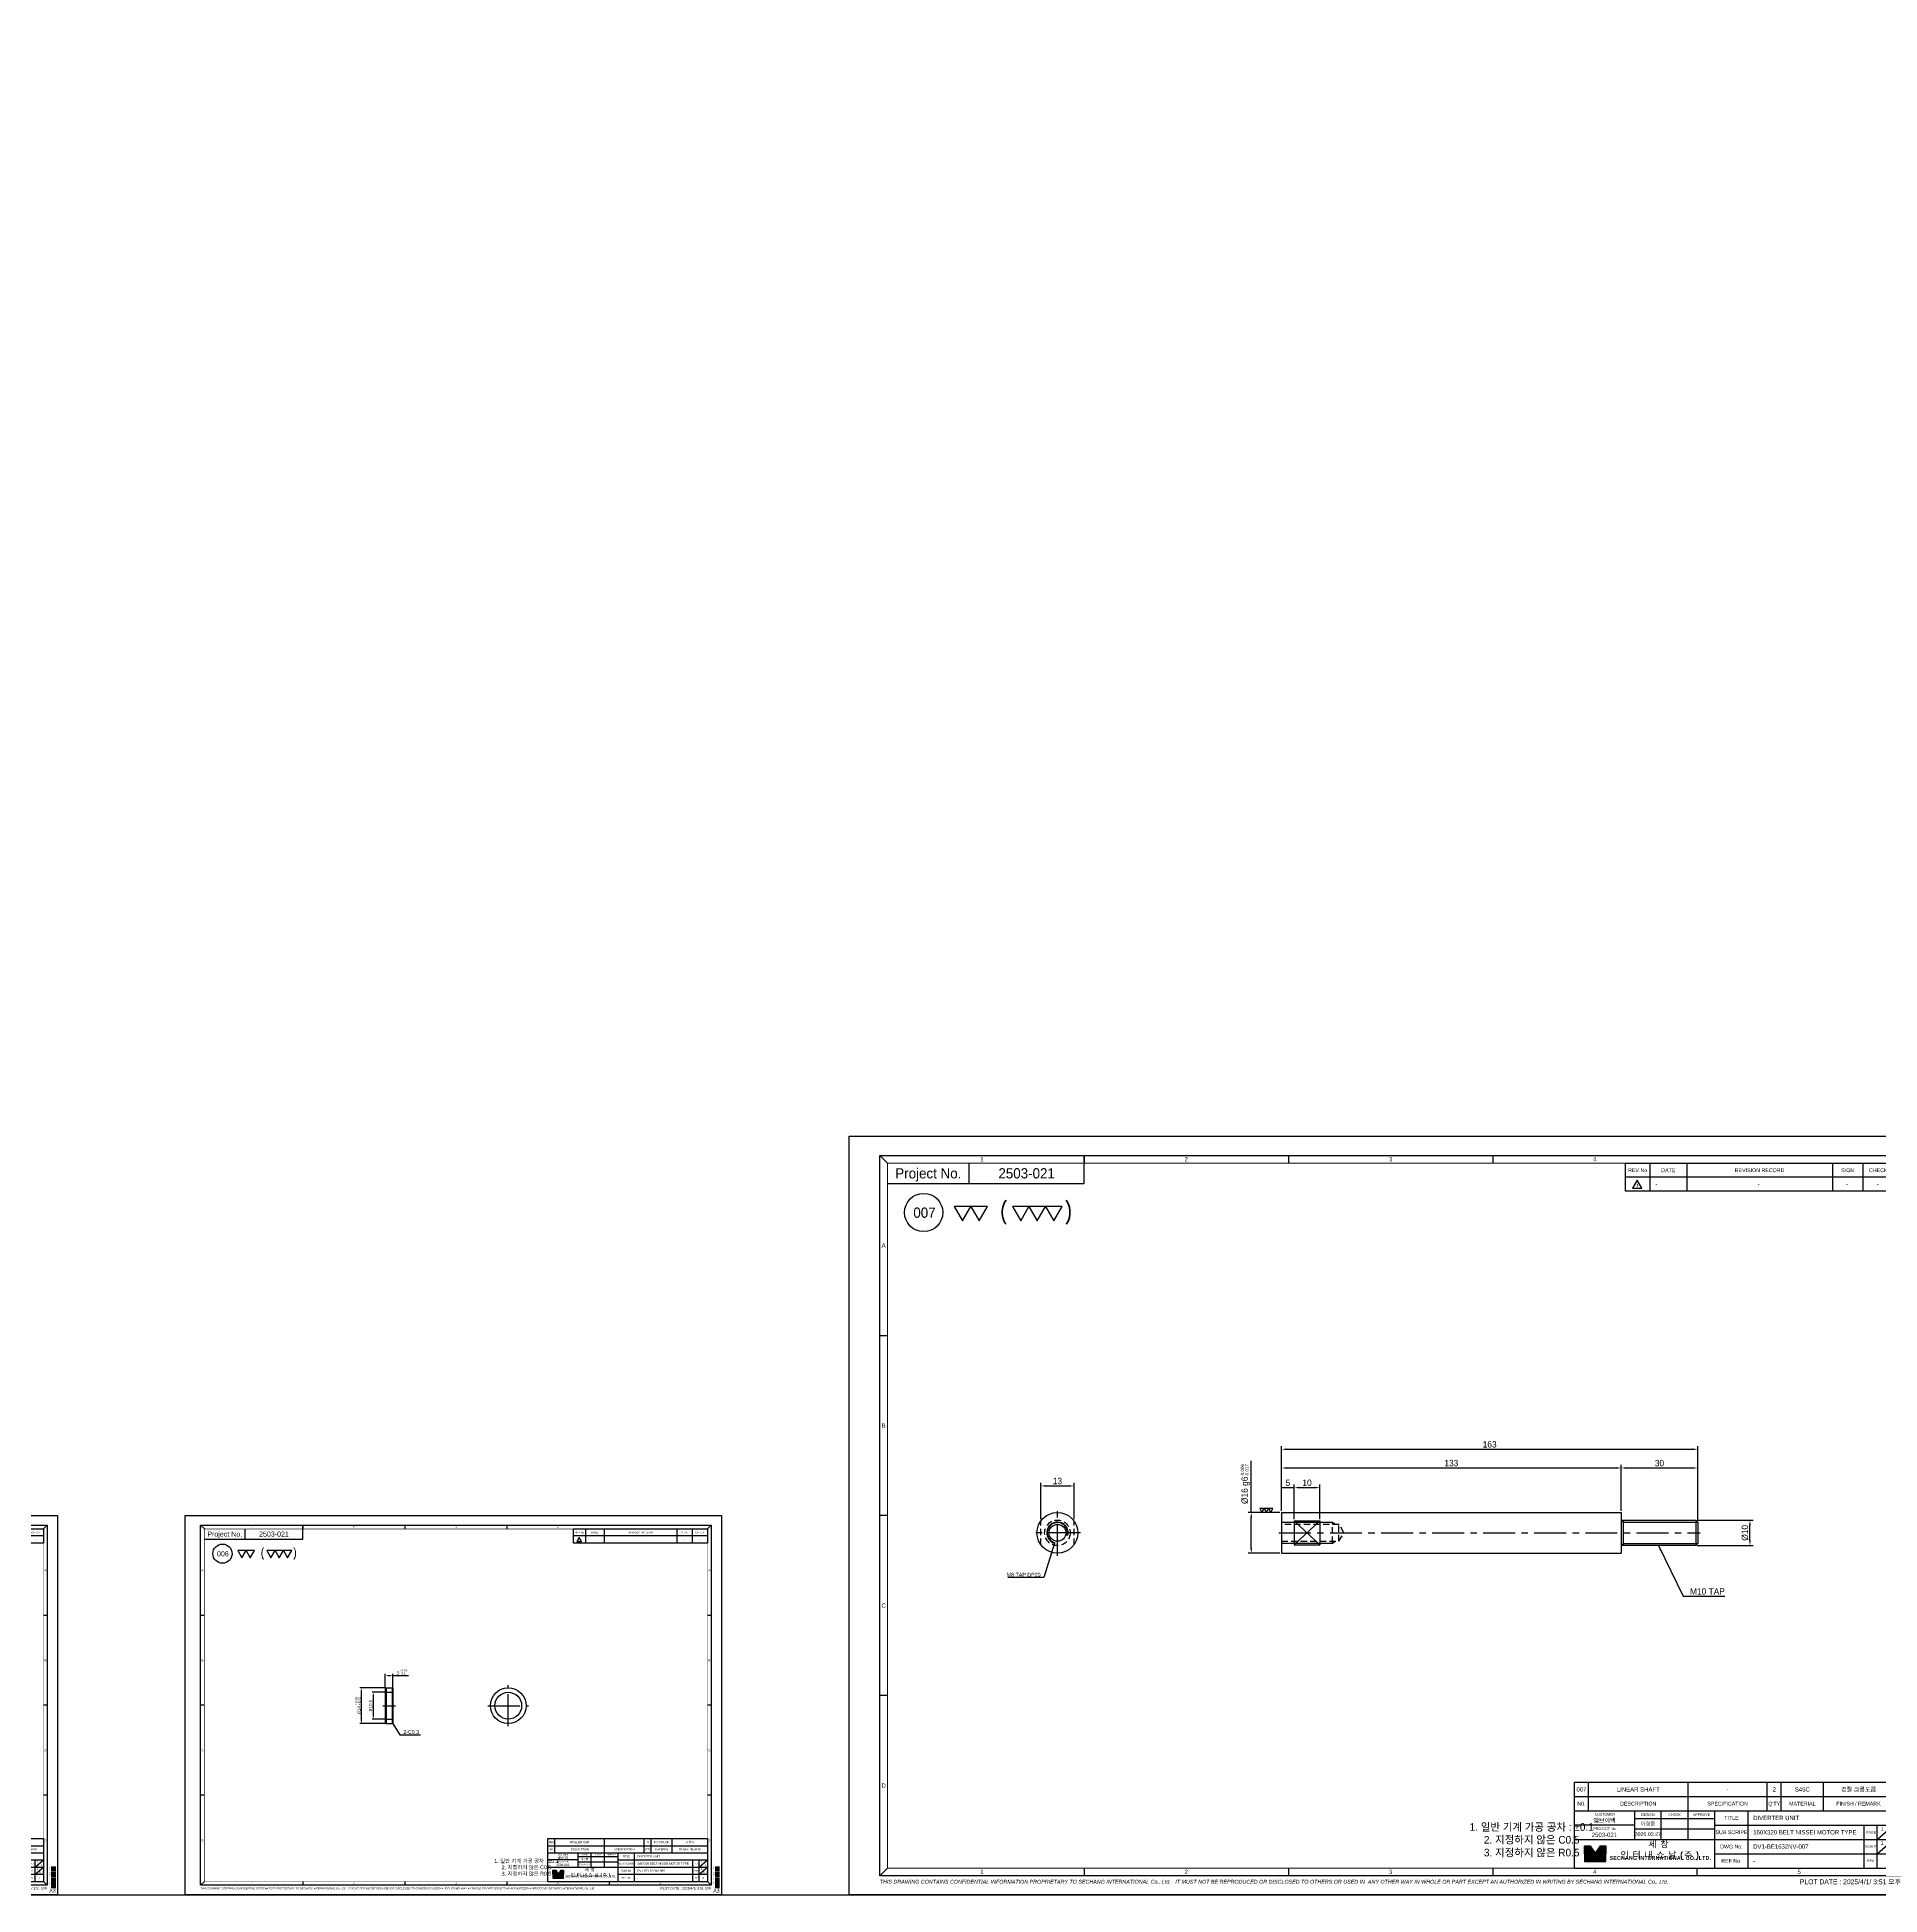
# Model space of a CAD drawing. Header units: inches. Extents: x 0 to 23821, y 0 to 11279.
# Drawn here: x 19092 to 19814, y 4213 to 4941 of the extents above; entities that cross this region are included whole.
import ezdxf
from ezdxf.enums import TextEntityAlignment as Align

# ---------------------------------------------------------------- set-up
doc = ezdxf.new("R2010")
doc.units = ezdxf.units.IN
doc.header["$LTSCALE"] = 10
doc.header["$MEASUREMENT"] = 0
for name, pattern in [('CENTER', [2, 1.25, -0.25, 0.25, -0.25]), ('HIDDEN', [0.375, 0.25, -0.125]), ('PHANTOM', [2.5, 1.25, -0.25, 0.25, -0.25, 0.25, -0.25])]:
    doc.linetypes.add(name, pattern=pattern)
doc.layers.get('Defpoints').update_dxf_attribs({"color": 8})
for name, color, linetype in [('11', 1, 'CENTER'), ('22', 2, 'HIDDEN'), ('44', 4, 'Continuous'), ('55', 5, 'Continuous'), ('66', 6, 'PHANTOM'), ('77', 40, 'HIDDEN'), ('99', 181, 'Continuous'), ('A', 8, 'Continuous'), ('B', 123, 'Continuous'), ('D', 3, 'Continuous'), ('G', 231, 'Continuous'), ('T', 3, 'Continuous'), ('V', 1, 'Continuous'), ('Y', 60, 'Continuous')]:
    doc.layers.add(name, color=color, linetype=linetype)
doc.layers.add('33', color=3, linetype='PHANTOM', lineweight=9)
doc.layers.add('88', color=35, linetype='Continuous', lineweight=5)
doc.styles.add('ROMANS', font='romans.shx', dxfattribs={"width": 0.9, "bigfont": 'whgtxt.shx'})
doc.styles.add('SCI', font='')
doc.styles.get('SCI').set_extended_font_data('Gulim')
doc.dimstyles.new('SCH', dxfattribs={"dimtxt": 2.5, "dimasz": 2, "dimexe": 1.25, "dimexo": 0.625, "dimtad": 1, "dimdec": 8, "dimtxsty": 'SCI', "dimcen": 2.5, "dimclrd": 4, "dimclre": 4, "dimclrt": 7, "dimadec": 8, "dimazin": 2, "dimtfac": 1, "dimtdec": 8, "dimtmove": 0, "dimatfit": 3, "dimfxl": 1, "dimarcsym": 0})

# ---------------------------------------------------------------- blocks, each defined once
blk = doc.blocks.new('A$C6554669a')
for p, q in [((0, 6.7), (0.3, 7)), ((0, 6.7), (0, -6.7)), ((0.3, 7), (2.7, 7)), ((2.7, 7), (3, 6.7)), ((3, 6.7), (3, -6.7)), ((0, -6.7), (0.3, -7)), ((0.3, -7), (2.7, -7)), ((2.7, -7), (3, -6.7))]:
    blk.add_line(p, q)
at = {"layer": '11'}
blk.add_line((-1, 0), (4, 0), dxfattribs=at)
at = {"layer": '22'}
for p, q in [((0, 5.25), (3, 5.25)), ((0, -5.25), (3, -5.25))]:
    blk.add_line(p, q, dxfattribs=at)
at = {"layer": 'A'}
for p, q in [((0.3, 7), (0.3, -7)), ((2.7, 7), (2.7, -7))]:
    blk.add_line(p, q, dxfattribs=at)
blk = doc.blocks.new('A$Cbdcf1e86')
for radius in [8, 3.32]:
    blk.add_circle((0, 0), radius)
at = {"layer": '11'}
for p, q in [((0, -9), (0, 9)), ((-9, 0), (9, 0))]:
    blk.add_line(p, q, dxfattribs=at)
at = {"layer": '22'}
for p, q in [((-4.66, 6.5), (4.66, 6.5)), ((-4.66, -6.5), (4.66, -6.5))]:
    blk.add_line(p, q, dxfattribs=at)
blk.add_circle((0, 0), 5, dxfattribs=at)
at = {"layer": 'T'}
for radius in [4.19, 4]:
    blk.add_arc((0, 0), radius, 255, 165, dxfattribs=at)
blk = doc.blocks.new('*D1209')
at = {"color": 4, "lineweight": -2, "transparency": 16777216}
for p, q in [((19228.04, 4292.77), (19223.15, 4292.77)), ((19223.77, 4283.27), (19223.77, 4291.77)), ((19228.04, 4282.27), (19223.15, 4282.27))]:
    blk.add_line(p, q, dxfattribs=at)
at = {"color": 4, "transparency": 16777216}
for points in [[(19223.61, 4291.77), (19223.94, 4291.77), (19223.77, 4292.77)], [(19223.61, 4283.27), (19223.94, 4283.27), (19223.77, 4282.27)]]:
    blk.add_solid(points, dxfattribs=at)
at = {"layer": 'Defpoints', "color": 0, "transparency": 16777216}
for p in [(19223.77, 4292.77), (19228.35, 4292.77), (19228.35, 4282.27)]:
    blk.add_point(p, dxfattribs=at)
at = {"color": 7, "transparency": 16777216, "insert": (19222.74, 4287.52), "char_height": 1.25, "attachment_point": 5, "rotation": 90, "style": 'SCI'}
blk.add_mtext('{\\fISOCPEUR|b0|i0|c0|p34;%%C}10,5', dxfattribs=at)
blk = doc.blocks.new('*D1210')
at = {"color": 4, "lineweight": -2, "transparency": 16777216}
for p, q in [((19228.34, 4294.52), (19218.35, 4294.52)), ((19218.97, 4293.52), (19218.97, 4281.52)), ((19228.34, 4280.52), (19218.35, 4280.52))]:
    blk.add_line(p, q, dxfattribs=at)
at = {"color": 4, "transparency": 16777216}
for points in [[(19218.81, 4293.52), (19219.14, 4293.52), (19218.97, 4294.52)], [(19218.81, 4281.52), (19219.14, 4281.52), (19218.97, 4280.52)]]:
    blk.add_solid(points, dxfattribs=at)
at = {"layer": 'Defpoints', "color": 0, "transparency": 16777216}
for p in [(19228.65, 4294.52), (19218.97, 4280.52), (19228.65, 4280.52)]:
    blk.add_point(p, dxfattribs=at)
at = {"color": 7, "transparency": 16777216, "insert": (19217.6, 4287.52), "char_height": 1.25, "attachment_point": 5, "rotation": 90, "style": 'SCI'}
blk.add_mtext('{\\fISOCPEUR|b0|i0|c0|p34;%%C}14 {\\H0.7x;\\S+0.05^ +0.02;} ', dxfattribs=at)
blk = doc.blocks.new('*D1211')
at = {"color": 4, "lineweight": -2, "transparency": 16777216}
for p, q in [((19228.35, 4294.53), (19228.35, 4300.02)), ((19229.35, 4299.39), (19230.35, 4299.39)), ((19231.35, 4294.53), (19231.35, 4300.02)), ((19231.35, 4299.39), (19237.47, 4299.39))]:
    blk.add_line(p, q, dxfattribs=at)
at = {"color": 4, "transparency": 16777216}
for points in [[(19229.35, 4299.56), (19229.35, 4299.22), (19228.35, 4299.39)], [(19230.35, 4299.56), (19230.35, 4299.22), (19231.35, 4299.39)]]:
    blk.add_solid(points, dxfattribs=at)
at = {"layer": 'Defpoints', "color": 0, "transparency": 16777216}
for p in [(19231.35, 4299.39), (19228.35, 4294.22), (19231.35, 4294.22)]:
    blk.add_point(p, dxfattribs=at)
at = {"color": 7, "transparency": 16777216, "insert": (19234.91, 4300.76), "char_height": 1.25, "attachment_point": 5, "style": 'SCI'}
blk.add_mtext('3 {\\H0.7x;\\S-0.05^ -0.1;}', dxfattribs=at)
blk = doc.blocks.new('*D1212')
at = {"color": 4, "lineweight": -2, "transparency": 16777216}
for p, q in [((19485.05, 4360.49), (19485.05, 4374.82)), ((19487.05, 4373.57), (19496.05, 4373.57)), ((19498.05, 4360.49), (19498.05, 4374.82))]:
    blk.add_line(p, q, dxfattribs=at)
at = {"color": 4, "transparency": 16777216}
for points in [[(19487.05, 4373.9), (19487.05, 4373.23), (19485.05, 4373.57)], [(19496.05, 4373.9), (19496.05, 4373.23), (19498.05, 4373.57)]]:
    blk.add_solid(points, dxfattribs=at)
at = {"layer": 'Defpoints', "color": 0, "transparency": 16777216}
for p in [(19498.05, 4373.57), (19485.05, 4359.86), (19498.05, 4359.86)]:
    blk.add_point(p, dxfattribs=at)
at = {"color": 7, "transparency": 16777216, "insert": (19491.55, 4375.48), "char_height": 2.5, "attachment_point": 5, "style": 'SCI'}
blk.add_mtext('13', dxfattribs=at)
blk = doc.blocks.new('A$Ccad19904')
for p, q in [((-8, 0), (-8, -133)), ((-8, 0), (8, 0)), ((8, 0), (8, -133)), ((-4.66, -5), (4.66, -5)), ((-4.66, -5), (-4.66, -15)), ((4.66, -5), (4.66, -15)), ((-4.66, -15), (4.66, -15)), ((-8, -133), (8, -133)), ((-5, -133), (-5, -162.19)), ((5, -162.19), (5, -133)), ((-5, -162.19), (-4.19, -163)), ((-5, -162.19), (5, -162.19)), ((-4.19, -163), (4.19, -163)), ((4.19, -163), (5, -162.19))]:
    blk.add_line(p, q)
at = {"layer": '11'}
blk.add_line((0, 1), (0, -164), dxfattribs=at)
at = {"layer": '22'}
for p, q in [((-3.32, -22.5), (-3.32, 0)), ((3.32, 0), (3.32, -22.5)), ((4, -20), (-4, -20)), ((0, -24.42), (-3.32, -22.5)), ((3.32, -22.5), (-3.32, -22.5)), ((3.32, -22.5), (0, -24.42))]:
    blk.add_line(p, q, dxfattribs=at)
at = {"layer": 'A'}
for p, q in [((-4.66, -5), (4.66, -15)), ((-4.66, -15), (4.66, -5))]:
    blk.add_line(p, q, dxfattribs=at)
at = {"layer": 'T'}
for p, q in [((-4, -20), (-4, 0)), ((4, 0), (4, -20)), ((-3.32, -21.17), (-4, -20)), ((4, -20), (3.32, -21.17)), ((-5, -133), (-4.19, -133.81)), ((-5, -133.81), (5, -133.81)), ((-4.19, -133.81), (-4.19, -163)), ((4.19, -133.81), (5, -133)), ((4.19, -133.81), (4.19, -163))]:
    blk.add_line(p, q, dxfattribs=at)
blk = doc.blocks.new('*D1267')
at = {"color": 4, "lineweight": -2, "transparency": 16777216}
for p, q in [((19579.3, 4363.83), (19579.3, 4374.14)), ((19579.3, 4372.89), (19584.3, 4372.89)), ((19584.3, 4360.49), (19584.3, 4374.14))]:
    blk.add_line(p, q, dxfattribs=at)
at = {"layer": 'Defpoints', "color": 0, "transparency": 16777216}
for p in [(19584.3, 4372.89), (19579.3, 4363.2), (19584.3, 4359.86)]:
    blk.add_point(p, dxfattribs=at)
at = {"color": 7, "transparency": 16777216, "insert": (19581.8, 4374.8), "char_height": 2.5, "attachment_point": 5, "style": 'SCI'}
blk.add_mtext('5', dxfattribs=at)
blk = doc.blocks.new('*D1268')
at = {"color": 4, "lineweight": -2, "transparency": 16777216}
for p, q in [((19584.3, 4360.49), (19584.3, 4374.14)), ((19586.3, 4372.89), (19592.3, 4372.89)), ((19594.3, 4360.49), (19594.3, 4374.14))]:
    blk.add_line(p, q, dxfattribs=at)
at = {"color": 4, "transparency": 16777216}
for points in [[(19586.3, 4373.23), (19586.3, 4372.56), (19584.3, 4372.89)], [(19592.3, 4373.23), (19592.3, 4372.56), (19594.3, 4372.89)]]:
    blk.add_solid(points, dxfattribs=at)
at = {"layer": 'Defpoints', "color": 0, "transparency": 16777216}
for p in [(19594.3, 4372.89), (19584.3, 4359.86), (19594.3, 4359.86)]:
    blk.add_point(p, dxfattribs=at)
at = {"color": 7, "transparency": 16777216, "insert": (19589.3, 4374.8), "char_height": 2.5, "attachment_point": 5, "style": 'SCI'}
blk.add_mtext('10', dxfattribs=at)
blk = doc.blocks.new('*D1269')
at = {"color": 4, "lineweight": -2, "transparency": 16777216}
for p, q in [((19579.3, 4363.83), (19579.3, 4381.84)), ((19581.3, 4380.59), (19710.3, 4380.59)), ((19712.3, 4363.83), (19712.3, 4381.84))]:
    blk.add_line(p, q, dxfattribs=at)
at = {"color": 4, "transparency": 16777216}
for points in [[(19581.3, 4380.92), (19581.3, 4380.25), (19579.3, 4380.59)], [(19710.3, 4380.92), (19710.3, 4380.25), (19712.3, 4380.59)]]:
    blk.add_solid(points, dxfattribs=at)
at = {"layer": 'Defpoints', "color": 0, "transparency": 16777216}
for p in [(19712.3, 4380.59), (19579.3, 4363.2), (19712.3, 4363.2)]:
    blk.add_point(p, dxfattribs=at)
at = {"color": 7, "transparency": 16777216, "insert": (19645.8, 4382.5), "char_height": 2.5, "attachment_point": 5, "style": 'SCI'}
blk.add_mtext('133', dxfattribs=at)
blk = doc.blocks.new('*D1270')
at = {"color": 4, "lineweight": -2, "transparency": 16777216}
for p, q in [((19712.3, 4363.83), (19712.3, 4381.84)), ((19714.3, 4380.59), (19740.3, 4380.59)), ((19742.3, 4360.01), (19742.3, 4381.84))]:
    blk.add_line(p, q, dxfattribs=at)
at = {"color": 4, "transparency": 16777216}
for points in [[(19714.3, 4380.92), (19714.3, 4380.25), (19712.3, 4380.59)], [(19740.3, 4380.92), (19740.3, 4380.25), (19742.3, 4380.59)]]:
    blk.add_solid(points, dxfattribs=at)
at = {"layer": 'Defpoints', "color": 0, "transparency": 16777216}
for p in [(19742.3, 4380.59), (19712.3, 4363.2), (19742.3, 4359.39)]:
    blk.add_point(p, dxfattribs=at)
at = {"color": 7, "transparency": 16777216, "insert": (19727.3, 4382.49), "char_height": 2.5, "attachment_point": 5, "style": 'SCI'}
blk.add_mtext('30', dxfattribs=at)
blk = doc.blocks.new('*D1271')
at = {"color": 4, "lineweight": -2, "transparency": 16777216}
for p, q in [((19579.3, 4363.83), (19579.3, 4389.18)), ((19581.3, 4387.93), (19740.3, 4387.93)), ((19742.3, 4360.01), (19742.3, 4389.18))]:
    blk.add_line(p, q, dxfattribs=at)
at = {"color": 4, "transparency": 16777216}
for points in [[(19581.3, 4388.26), (19581.3, 4387.6), (19579.3, 4387.93)], [(19740.3, 4388.26), (19740.3, 4387.6), (19742.3, 4387.93)]]:
    blk.add_solid(points, dxfattribs=at)
at = {"layer": 'Defpoints', "color": 0, "transparency": 16777216}
for p in [(19742.3, 4387.93), (19579.3, 4363.2), (19742.3, 4359.39)]:
    blk.add_point(p, dxfattribs=at)
at = {"color": 7, "transparency": 16777216, "insert": (19660.8, 4389.84), "char_height": 2.5, "attachment_point": 5, "style": 'SCI'}
blk.add_mtext('163', dxfattribs=at)
blk = doc.blocks.new('*D1272')
at = {"color": 4, "lineweight": -2, "transparency": 16777216}
for p, q in [((19567.46, 4363.2), (19567.46, 4383.38)), ((19578.67, 4363.2), (19566.21, 4363.2)), ((19567.46, 4349.2), (19567.46, 4361.2)), ((19578.67, 4347.2), (19566.21, 4347.2))]:
    blk.add_line(p, q, dxfattribs=at)
at = {"color": 4, "transparency": 16777216}
for points in [[(19567.13, 4361.2), (19567.8, 4361.2), (19567.46, 4363.2)], [(19567.13, 4349.2), (19567.8, 4349.2), (19567.46, 4347.2)]]:
    blk.add_solid(points, dxfattribs=at)
at = {"layer": 'Defpoints', "color": 0, "transparency": 16777216}
for p in [(19567.46, 4363.2), (19579.3, 4363.2), (19579.3, 4347.2)]:
    blk.add_point(p, dxfattribs=at)
at = {"color": 7, "transparency": 16777216, "insert": (19565.11, 4374.29), "char_height": 2.5, "attachment_point": 5, "rotation": 90, "style": 'SCI'}
blk.add_mtext('\\A1;%%C16{\\H1.00x;\\C7; g6{\\H0.5x;\\S-0.006^ -0.017;}}', dxfattribs=at)
blk = doc.blocks.new('*D1273')
at = {"color": 4, "lineweight": -2, "transparency": 16777216}
for p, q in [((19742.11, 4360.2), (19763.99, 4360.2)), ((19762.74, 4352.2), (19762.74, 4358.2)), ((19742.11, 4350.2), (19763.99, 4350.2))]:
    blk.add_line(p, q, dxfattribs=at)
at = {"color": 4, "transparency": 16777216}
for points in [[(19762.41, 4358.2), (19763.07, 4358.2), (19762.74, 4360.2)], [(19762.41, 4352.2), (19763.07, 4352.2), (19762.74, 4350.2)]]:
    blk.add_solid(points, dxfattribs=at)
at = {"layer": 'Defpoints', "color": 0, "transparency": 16777216}
for p in [(19741.49, 4360.2), (19762.74, 4360.2), (19741.49, 4350.2)]:
    blk.add_point(p, dxfattribs=at)
at = {"color": 7, "transparency": 16777216, "insert": (19760.77, 4355.2), "char_height": 2.5, "attachment_point": 5, "rotation": 90, "style": 'SCI'}
blk.add_mtext('%%C10', dxfattribs=at)
blk = doc.blocks.new('A$C5b8731fd')
for p, q in [((0, 0), (-2.25, -3.9)), ((2.25, -3.9), (0, 0)), ((-2.25, -3.9), (2.25, -3.9))]:
    blk.add_line(p, q)
blk = doc.blocks.new('SECHANG REV')
at = {"color": 7}
blk.add_line((-52.5, 0), (-52.5, 5.5), dxfattribs=at)
blk.add_line((52.5, 0), (-52.5, 0))
at = {"color": 3}
for p, q in [((-43, 5.5), (-43, 0)), ((-28.5, 5.5), (-28.5, 0)), ((28.5, 5.5), (28.5, 0)), ((40.5, 5.5), (40.5, 0)), ((52.5, 5.5), (52.5, 0))]:
    blk.add_line(p, q, dxfattribs=at)
blk = doc.blocks.new('A$Ce02b700d')
h = blk.add_hatch(color=5)
h.dxf.hatch_style = 1
h.paths.add_polyline_path([(145.04, -139), (144.1, -139), (144.1, -140.4), (145.97, -140.4)])
h.paths.add_polyline_path([(148.03, -139), (147.09, -139), (146.16, -140.4), (148.03, -140.4)])
h.paths.add_polyline_path([(148.03, -140.5), (144.1, -140.5), (144.1, -141.9), (148.03, -141.9)])
at = {"color": 2}
for p, q in [((6, -3.75), (7.5, -5.25)), ((46, -5), (46, -3.75)), ((46, -3.75), (46, -5.25)), ((86, -3.75), (86, -5.25)), ((126, -3.75), (126, -5.25)), ((206, -3.75), (204.5, -5.25)), ((7.5, -143.25), (6, -144.75)), ((46, -143.25), (46, -144.75)), ((86, -143.25), (86, -144.75)), ((126, -143.25), (126, -144.75)), ((166, -143.25), (166, -144.75)), ((204.5, -143.25), (206, -144.75))]:
    blk.add_line(p, q, dxfattribs=at)
at = {"color": 40}
for p, q in [((23.5, -9.25), (23.5, -5.25)), ((46, -9.25), (46, -5.25))]:
    blk.add_line(p, q, dxfattribs=at)
at = {"color": 3}
blk.add_line((152, -5.25), (204.5, -5.25), dxfattribs=at)
blk.add_line((152, -5.25), (204.5, -5.25), dxfattribs=at)
for p, q in [((6, -39), (7.5, -39)), ((204.5, -39), (206, -39)), ((7.5, -74.25), (6, -74.25)), ((206, -74.25), (204.5, -74.25)), ((7.5, -109.5), (6, -109.5)), ((206, -109.5), (204.5, -109.5)), ((142, -126.45), (204.5, -126.45)), ((142, -143.25), (142, -126.45)), ((204.5, -126.45), (204.5, -143.25)), ((142, -129.25), (204.5, -129.25)), ((142, -132.05), (204.5, -132.05)), ((153.75, -132.05), (153.75, -137.65)), ((153.75, -133.55), (169.5, -133.55)), ((159, -137.65), (159, -132.05)), ((164.25, -137.65), (164.25, -132.05)), ((169.5, -143.25), (169.5, -132.05)), ((142, -137.65), (204.5, -137.65)), ((198.75, -143.25), (198.75, -134.85)), ((201.25, -137.65), (204.5, -134.85)), ((201.25, -143.25), (201.25, -134.85)), ((201.25, -140.45), (204.5, -137.65)), ((207.48, -137.56), (209.29, -137.56)), ((144, -140.45), (144, -138.9)), ((144, -138.9), (145.1, -138.9)), ((144, -140.45), (144, -142)), ((144.1, -140.4), (144.1, -139)), ((144.1, -139), (145.04, -139)), ((145.97, -140.4), (144.1, -140.4)), ((148.03, -140.5), (144.1, -140.5)), ((144.1, -140.5), (144.1, -141.9)), ((145.04, -139), (145.97, -140.4)), ((145.1, -138.9), (146.07, -140.36)), ((147.04, -138.9), (146.07, -140.36)), ((147.09, -139), (146.16, -140.4)), ((148.03, -140.4), (146.16, -140.4)), ((147.04, -138.9), (148.13, -138.9)), ((147.09, -139), (148.03, -139)), ((148.03, -139), (148.03, -140.4)), ((148.03, -141.9), (148.03, -140.5)), ((148.13, -138.9), (148.13, -140.45)), ((148.13, -142), (148.13, -140.45)), ((142, -143.25), (204.5, -143.25)), ((144, -142), (148.13, -142)), ((144.1, -141.9), (148.03, -141.9))]:
    blk.add_line(p, q)
at = {"color": 1}
blk.add_lwpolyline([(0, 0), (210, 0), (210, -148.5), (0, -148.5)], close=True, dxfattribs=at)
at = {"color": 2}
blk.add_lwpolyline([(6, -3.75), (206, -3.75), (206, -144.75), (6, -144.75)], close=True, dxfattribs=at)
at = {"const_width": 0.2}
blk.add_lwpolyline([(7.5, -5.25), (204.5, -5.25), (204.5, -143.25), (7.5, -143.25)], close=True, dxfattribs=at)
at = {"color": 40}
blk.add_lwpolyline([(7.5, -9.25), (46, -9.25)], dxfattribs=at)
for points in [[(22.22, -16.54), (23.84, -13.72), (20.59, -13.72)], [(25.47, -16.54), (27.09, -13.72), (23.84, -13.72)], [(33.58, -16.54), (35.21, -13.72), (31.96, -13.72)], [(36.83, -16.54), (38.46, -13.72), (35.21, -13.72)], [(40.08, -16.54), (41.71, -13.72), (38.46, -13.72)]]:
    blk.add_lwpolyline(points, close=True)
blk.add_circle((14.59, -14.92), 3.75)
at = {"layer": '11'}
blk.add_line((207.48, -138.06), (209.29, -138.06), dxfattribs=at)
at = {"layer": '22'}
blk.add_line((207.48, -138.56), (209.29, -138.56), dxfattribs=at)
at = {"layer": '33'}
blk.add_line((207.48, -139.06), (209.29, -139.06), dxfattribs=at)
at = {"layer": '44'}
blk.add_line((207.48, -139.56), (209.29, -139.56), dxfattribs=at)
at = {"layer": '55'}
blk.add_line((207.48, -140.06), (209.29, -140.06), dxfattribs=at)
at = {"layer": '66'}
blk.add_line((207.48, -140.56), (209.29, -140.56), dxfattribs=at)
at = {"layer": '77'}
blk.add_line((207.48, -141.06), (209.29, -141.06), dxfattribs=at)
at = {"layer": '88'}
blk.add_line((207.48, -141.56), (209.29, -141.56), dxfattribs=at)
at = {"layer": '99'}
blk.add_line((207.48, -142.06), (209.29, -142.06), dxfattribs=at)
at = {"layer": 'A'}
blk.add_line((207.48, -142.56), (209.29, -142.56), dxfattribs=at)
at = {"layer": 'B'}
blk.add_line((207.48, -143.06), (209.29, -143.06), dxfattribs=at)
at = {"layer": 'D'}
for p, q in [((144.75, -129.25), (144.75, -126.45)), ((164.25, -129.25), (164.25, -126.45)), ((179.75, -129.25), (179.75, -126.45)), ((182.5, -129.25), (182.5, -126.45)), ((190.75, -129.25), (190.75, -126.45)), ((144.75, -132.05), (144.75, -129.25)), ((164.25, -132.05), (164.25, -129.25)), ((179.75, -132.05), (179.75, -129.25)), ((182.5, -132.05), (182.5, -129.25)), ((190.75, -132.05), (190.75, -129.25)), ((176, -143.25), (176, -132.05)), ((153.75, -134.85), (142, -134.85)), ((153.75, -135.6), (169.5, -135.6)), ((169.5, -134.85), (204.5, -134.85)), ((169.5, -140.45), (204.5, -140.45)), ((207.48, -143.56), (209.29, -143.56))]:
    blk.add_line(p, q, dxfattribs=at)
at = {"layer": 'G'}
blk.add_line((207.48, -144.06), (209.29, -144.06), dxfattribs=at)
at = {"layer": 'T'}
blk.add_line((207.48, -144.56), (209.29, -144.56), dxfattribs=at)
at = {"layer": 'V'}
blk.add_line((207.48, -145.56), (209.29, -145.56), dxfattribs=at)
at = {"layer": 'Y'}
blk.add_line((207.48, -145.06), (209.29, -145.06), dxfattribs=at)
for name, p, xscale, yscale, zscale in [('SECHANG REV', (178.25, -8), 0.5, 0.5, 0.5), ('SECHANG REV', (178.25, -10.75), 0.5, 0.5, 0.5), ('A$C5b8731fd', (154.3, -8.58), 0.3999999999999999, 0.3999999999999999, 0.3999999999999999)]:
    blk.add_blockref(name, p, dxfattribs=dict(xscale=xscale, yscale=yscale, zscale=zscale))
at = {"style": 'SCI'}
for s, height, p in [('Project No.', 2, (15.5, -7.25)), ('N0.', 0.75, (143.38, -130.65)), ('DESCRIPTION', 0.75, (154.5, -130.65)), ('SPECIFICATION', 0.75, (172, -130.65)), ("Q'TY", 0.75, (181.12, -130.65)), ('MATERIAL', 0.75, (186.62, -130.65)), ('FINISH / REMARK', 0.75, (197.62, -130.65)), ('이경중', 0.75, (156.38, -134.57)), ('0', 0.3, (206.98, -137.54))]:
    blk.add_text(s, height=height, dxfattribs=at).set_placement(p, align=Align.MIDDLE_CENTER)
at = {"color": 2, "style": 'SCI'}
blk.add_text('1', height=0.5, dxfattribs=at).set_placement((26, -4.38), align=Align.MIDDLE_CENTER)
at = {"style": 'SCI'}
for p in [(157.84, -9.77), (177.93, -9.77), (195.18, -9.77), (201.18, -9.77)]:
    blk.add_text('-', height=0.75, dxfattribs=at).set_placement(p)
at = {"style": 'ROMANS', "width": 0.8}
for s, p in [('(', (30.29, -14.66)), (')', (42.92, -14.66))]:
    blk.add_text(s, height=3.08, dxfattribs=at).set_placement(p, align=Align.MIDDLE_CENTER)
at = {"linetype": 'Continuous', "style": 'SCI'}
blk.add_text('PLOT DATE : 2025/4/1/ 3:51 오후', height=0.96, dxfattribs=at).set_placement((205.93, -146.42), align=Align.RIGHT)
at = {"color": 2, "style": 'SCI'}
blk.add_text('A3', height=1.5, dxfattribs=at).set_placement((209.28, -148.06), align=Align.BOTTOM_RIGHT)
at = {"color": 2, "attachment_point": 5, "style": 'SCI'}
for s, insert, char_height, width in [('1', (26, -4.5), 0.85, 40), ('2', (66, -4.5), 0.85, 40), ('3', (106, -4.5), 0.85, 40), ('4', (146, -4.5), 0.85, 40), ('A', (6.75, -21.37), 0.85, 1.5), ('A', (205.25, -21.37), 0.85, 1.5), ('B', (6.75, -56.62), 0.85, 1.5), ('B', (205.25, -56.62), 0.85, 1.5), ('C', (6.75, -91.88), 0.85, 1.5), ('C', (205.25, -91.88), 0.85, 1.5), ('D', (6.75, -127.12), 0.85, 1.5), ('D', (205.25, -127.12), 0.85, 1.5), ('1. 일반 기계 가공 공차 : ±0.1\\P2. 지정하지 않은 C0.5\\P3. 지정하지 않은 R0.5', (133.64, -137.8), 1.5, 41.7909), ('1', (26, -144), 0.85, 40), ('2', (66, -144), 0.85, 40), ('3', (106, -144), 0.85, 40), ('4', (146, -144), 0.85, 40), ('5', (186, -144), 0.85, 40)]:
    blk.add_mtext(s, dxfattribs=dict(at, insert=insert, char_height=char_height, width=width))
at = {"style": 'SCI'}
for s, insert, char_height, width, attachment_point in [('REV.No', (154.38, -6.65), 0.75, 4.75, 5), ('DATE', (160.38, -6.65), 0.75, 7.25, 5), ('REVISION RECORD', (178.25, -6.65), 0.75, 28.5, 5), ('SIGN', (195.5, -6.65), 0.75, 6, 5), ('CHECK', (201.5, -6.65), 0.75, 6, 5), ('{\\fGulim|b0|i0|c129|p50;1}', (154.3, -9.56), 0.6, 1.8015, 5), (' CUSTOMER', (147.88, -132.75), 0.5, 11.75, 5), ('DESIGN', (156.38, -132.8), 0.5, 5.25, 5), ('CHECK', (161.62, -132.8), 0.5, 5.25, 5), ('APPROVE', (166.88, -132.8), 0.5, 5.25, 5), ('TITLE', (172.75, -133.45), 0.75, 6.5, 5), (' PROJECT No.', (147.88, -135.55), 0.5, 11.75, 5), ('SUB SCRIPE', (172.75, -136.25), 0.75, 6.5, 5), (' PAGE', (200, -136.25), 0.5, 2.5, 5), ('\\pi0.71363;1', (201.25, -135.55), 0.75, 1.625, 4), ('\\pi0.71363;1', (201.25, -138.35), 0.75, 1.625, 4), ('\\pi0.71363;1', (202.88, -136.95), 0.75, 1.625, 4), ('{\\fGulim|b1|i0|c129|p50;\\T1.45;세창 인터내쇼날(주)}', (158.82, -139.82), 1.25, 19.3667, 5), ('{\\fGulim|b1|i0|c129|p50;\\T1.05;SECHANG INTERNATIONAL CO., LTD.}', (158.82, -141.37), 0.75, 19.3667, 5), ('DWG No.', (172.75, -139.05), 0.75, 6.5, 5), ('REF No.', (172.75, -141.85), 0.75, 6.5, 5), ('SCALE', (200, -139.05), 0.5, 2.5, 5), ('REV', (200, -141.85), 0.5, 2.5, 5)]:
    blk.add_mtext(s, dxfattribs=dict(at, insert=insert, char_height=char_height, width=width, attachment_point=attachment_point))
at = {"color": 3, "insert": (6, -146), "char_height": 0.75, "width": 200.0119, "attachment_point": 4, "style": 'SCI'}
blk.add_mtext('{\\fArial|b0|i1|c0|p34;THIS DRAWING CONTAINS CONFIDENTIAL INFORMATION PROPRIETARY TO SECHANG INTERNATIONAL Co., Ltd.   IT MUST NOT BE REPRODUCED OR DISCLOSED TO OTHERS OR USED IN  ANY OTHER WAY IN WHOLE OR PART EXCEPT AN AUTHORIZED IN WRITING BY SECHANG INTERNATIONAL Co., Ltd.  }', dxfattribs=at)
at = {"layer": '11', "style": 'SCI'}
blk.add_text('11', height=0.3, dxfattribs=at).set_placement((206.98, -138.04), align=Align.MIDDLE_CENTER)
at = {"layer": '22', "style": 'SCI'}
blk.add_text('22', height=0.3, dxfattribs=at).set_placement((206.98, -138.54), align=Align.MIDDLE_CENTER)
at = {"layer": '33', "style": 'SCI'}
blk.add_text('33', height=0.3, dxfattribs=at).set_placement((206.98, -139.04), align=Align.MIDDLE_CENTER)
at = {"layer": '44', "style": 'SCI'}
blk.add_text('44', height=0.3, dxfattribs=at).set_placement((206.98, -139.54), align=Align.MIDDLE_CENTER)
at = {"layer": '55', "style": 'SCI'}
blk.add_text('55', height=0.3, dxfattribs=at).set_placement((206.98, -140.04), align=Align.MIDDLE_CENTER)
at = {"layer": '66', "style": 'SCI'}
blk.add_text('66', height=0.3, dxfattribs=at).set_placement((206.98, -140.54), align=Align.MIDDLE_CENTER)
at = {"layer": '77', "style": 'SCI'}
blk.add_text('77', height=0.3, dxfattribs=at).set_placement((206.98, -141.04), align=Align.MIDDLE_CENTER)
at = {"layer": '88', "style": 'SCI'}
blk.add_text('88', height=0.3, dxfattribs=at).set_placement((206.98, -141.54), align=Align.MIDDLE_CENTER)
at = {"layer": '99', "style": 'SCI'}
blk.add_text('99', height=0.3, dxfattribs=at).set_placement((206.98, -142.04), align=Align.MIDDLE_CENTER)
at = {"layer": 'A', "style": 'SCI'}
blk.add_text('A', height=0.3, dxfattribs=at).set_placement((206.98, -142.54), align=Align.MIDDLE_CENTER)
at = {"layer": 'B', "style": 'SCI'}
blk.add_text('B', height=0.3, dxfattribs=at).set_placement((206.98, -143.04), align=Align.MIDDLE_CENTER)
at = {"layer": 'D', "style": 'SCI'}
blk.add_text('D', height=0.3, dxfattribs=at).set_placement((206.98, -143.54), align=Align.MIDDLE_CENTER)
at = {"layer": 'G', "style": 'SCI'}
blk.add_text('G', height=0.3, dxfattribs=at).set_placement((206.98, -144.04), align=Align.MIDDLE_CENTER)
at = {"layer": 'T', "style": 'SCI'}
blk.add_text('T', height=0.3, dxfattribs=at).set_placement((206.98, -144.54), align=Align.MIDDLE_CENTER)
at = {"layer": 'V', "style": 'SCI'}
blk.add_text('V', height=0.3, dxfattribs=at).set_placement((206.98, -145.54), align=Align.MIDDLE_CENTER)
at = {"layer": 'Y', "style": 'SCI'}
blk.add_text('Y', height=0.3, dxfattribs=at).set_placement((206.98, -145.04), align=Align.MIDDLE_CENTER)

msp = doc.modelspace()

# ---------------------------------------------------------------- linework, layer by layer
at = {"color": 2}
for p, q in [((19502, 4502.9621525), (19502, 4499.9621525)), ((19196, 4358.2121525), (19196, 4356.7121525))]:
    msp.add_line(p, q, dxfattribs=at)
at = {"color": 40}
for p, q in [((19457, 4491.9621525), (19457, 4499.9621525)), ((19502, 4491.9621525), (19502, 4499.9621525)), ((19173.5, 4352.7121525), (19173.5, 4356.7121525)), ((19196, 4352.7121525), (19196, 4356.7121525))]:
    msp.add_line(p, q, dxfattribs=at)
for points in [[(16750, 4213.4621525), (20898.11994043, 4213.4621525), (20898.11994043, 5729.04840266), (16750, 5729.04840266)], [(19571.62909869, 4363.20114127), (19572.49512409, 4364.70114127), (19570.76307329, 4364.70114127)], [(19573.3611495, 4363.20114127), (19574.2271749, 4364.70114127), (19572.49512409, 4364.70114127)], [(19575.09320031, 4363.20114127), (19575.95922571, 4364.70114127), (19574.2271749, 4364.70114127)]]:
    msp.add_lwpolyline(points, close=True)
for points in [[(19425, 4491.9621525), (19502, 4491.9621525)], [(19157.5, 4352.7121525), (19196, 4352.7121525)]]:
    msp.add_lwpolyline(points, dxfattribs=at)
for radius in [7, 5.25]:
    msp.add_circle((19276.49021541, 4287.52239487), radius)
at = {"layer": '11'}
for p, q in [((19276.49021541, 4279.52239487), (19276.49021541, 4295.52239487)), ((19268.49021541, 4287.52239487), (19284.49021541, 4287.52239487))]:
    msp.add_line(p, q, dxfattribs=at)
at = {"layer": 'Defpoints', "color": 8}
for p, q in [((19100, 4213.4621525), (19150, 4213.4621525)), ((19360, 4213.4621525), (19410, 4213.4621525))]:
    msp.add_line(p, q, dxfattribs=at)

# ---------------------------------------------------------------- block references
at = {"xscale": 2, "yscale": 2, "zscale": 2}
msp.add_blockref('A$Ce02b700d', (19410, 4510.4621525), dxfattribs=at)
at = {"rotation": 90}
msp.add_blockref('A$Cbdcf1e86', (19491.55261954, 4355.20114127), dxfattribs=at)
for name, p in [('A$Ce02b700d', (18890, 4361.9621525)), ('A$Ce02b700d', (19150, 4361.9621525)), ('A$C6554669a', (19228.34852688, 4287.52239487))]:
    msp.add_blockref(name, p)
at = {"xscale": -1, "rotation": 90}
msp.add_blockref('A$Ccad19904', (19579.29974758, 4355.20114127), dxfattribs=at)

# ---------------------------------------------------------------- texts
at = {"style": 'SCI'}
for s, height, p in [('Project No.', 4, (19441, 4495.9621525)), ('2503-021', 4, (19479.5, 4495.9621525)), ('007', 4, (19439.49194162, 4480.56260587)), ('Project No.', 2, (19165.5, 4354.7121525)), ('2503-021', 2, (19184.75, 4354.7121525)), ('006', 2, (19164.74597081, 4347.01237919)), ('007', 1.7, (19696.75, 4254.7621525)), ('LINEAR SHAFT', 1.7, (19719, 4254.7621525)), ('2', 1.7, (19772.25, 4254.7621525)), ('S45C', 1.7, (19783.25, 4254.7621525)), ('경질 크롬도금', 1.7, (19805.25, 4254.7621525)), ('-', 1.7, (19754, 4254.7621525)), ('엠브이텍', 1.7, (19705.75, 4242.56572651)), ('006', 0.85, (19293.375, 4234.1121525)), ('ROLLER CAP', 0.85, (19304.5, 4234.1121525)), ('-', 0.85, (19322, 4234.1121525)), ('4', 0.85, (19331.125, 4234.1121525)), ('MC NYLON', 0.85, (19336.625, 4234.1121525)), ('검정색', 0.85, (19347.625, 4234.1121525)), ('2503-021', 1.7, (19705.75, 4236.96572651)), ('2025.03.27', 1.5, (19722.75, 4237.2121525)), ('엠브이텍', 0.85, (19297.875, 4228.0139395)), ('0.5', 0.75, (19093.54810987, 4222.24494003)), ('2503-021', 0.85, (19297.875, 4225.2139395)), ('2025.03.27', 0.75, (19306.375, 4225.3371525)), ('0.5', 0.75, (19353.54810987, 4222.24494003))]:
    msp.add_text(s, height=height, dxfattribs=at).set_placement(p, align=Align.MIDDLE_CENTER)
for s, height, p in [('DIVERTER UNIT', 1.7, (19764, 4243.5621525)), ('160X320 BELT NISSEI MOTOR TYPE', 1.7, (19764, 4237.9621525)), ('DV1-BE1632NV-007', 1.7, (19764, 4232.3621525)), ('160X320 BELT NISSEI MOTOR TYPE', 0.85, (19327, 4225.7121525)), ('DIVERTER UNIT', 0.85, (19327, 4228.5121525)), ('-', 1.7, (19764, 4226.7621525)), ('-', 0.85, (19327, 4220.1121525)), ('DV1-BE1632NV-006', 0.85, (19327, 4222.9121525))]:
    msp.add_text(s, height=height, dxfattribs=at).set_placement(p, align=Align.MIDDLE_LEFT)
at = {"color": 7, "style": 'SCI'}
for s, insert, char_height, attachment_point in [('M8 TAP DP20', (19484.95150997, 4338.02328874), 1.5, 9), ('M10 TAP', (19739.27354029, 4330.98041506), 2.5, 7), ('2-C0.3', (19235.3861102, 4276.47421543), 1.5, 7)]:
    msp.add_mtext(s, dxfattribs=dict(at, insert=insert, char_height=char_height, attachment_point=attachment_point))
at = {"char_height": 0.75, "width": 3.25, "attachment_point": 4, "style": 'SCI'}
for insert in [(19091.25, 4220.1121525), (19351.25, 4220.1121525)]:
    msp.add_mtext('\\pi1.39431;0', dxfattribs=dict(at, insert=insert))

# ---------------------------------------------------------------- dimensions: what is measured, and where the dimension line sits
for base, p1, p2, text, override, picture, middle in [((19567.4618960417, 4363.2011412706), (19579.2997475809, 4347.2011412706), (19579.299747581, 4363.2011412706), '%%C<>{\\H1.00x;\\C7; g6{\\H0.5x;\\S-0.006^ -0.017;}}', {"dimpost": '', "dimcen": 1, "dimtol": 0, "dimlim": 0, "dimtp": -0.006, "dimtm": 0.017, "dimtfac": 1, "dimtdec": 3, "dimtolj": 1, "dimtzin": 8}, '*D1272', (19565.1055933342, 4374.2923529883)), ((19762.7408291157, 4360.2011412706), (19741.4878487649, 4350.2011412706), (19741.4878487649, 4360.2011412706), '%%C<>', {"dimcen": 1}, '*D1273', (19760.7692911663, 4355.2011412706)), ((19218.9743295893, 4280.5223948678), (19228.6485268831, 4294.5223948678), (19228.6485268831, 4280.5223948678), '{\\fISOCPEUR|b0|i0|c0|p34;%%C}<> {\\H0.7x;\\S+0.05^ +0.02;} ', {"dimscale": 0.5, "dimcen": 1}, '*D1210', (19217.6030468551, 4287.5223948678)), ((19223.7720227573, 4292.7723948678), (19228.3485268831, 4282.2723948678), (19228.3485268831, 4292.7723948678), '{\\fISOCPEUR|b0|i0|c0|p34;%%C}<>', {"dimscale": 0.5, "dimcen": 1}, '*D1209', (19222.740481479, 4287.5223948678))]:
    dim = msp.add_linear_dim(base=base, p1=p1, p2=p2, angle=90, text=text, dimstyle='SCH', override=override)
    dim.commit()
    dim.dimension.update_dxf_attribs({"geometry": picture, "text_midpoint": middle})
for base, p1, p2, picture, middle in [((19742.2997475809, 4387.9303193327), (19579.2997475809, 4363.2011412706), (19742.2997475809, 4359.3892424546), '*D1271', (19660.7997475809, 4389.8402727282)), ((19712.2997475809, 4380.5870708338), (19579.2997475809, 4363.2011412706), (19712.2997475809, 4363.2011412706), '*D1269', (19645.7997475809, 4382.4970242293)), ((19742.2997475809, 4380.5870708338), (19712.2997475809, 4363.2011412706), (19742.2997475809, 4359.3892424546), '*D1270', (19727.2997475809, 4382.4936953345)), ((19498.0526195418, 4373.5660458936), (19485.0526195418, 4359.8648307972), (19498.0526195418, 4359.8648307972), '*D1212', (19491.5526195418, 4375.4759992891)), ((19584.2997475809, 4372.8937538249), (19579.2997475809, 4363.2011412706), (19584.2997475809, 4359.8648307972), '*D1267', (19581.7997475809, 4374.7987138782)), ((19594.2997475809, 4372.8937538249), (19584.2997475809, 4359.8648307972), (19594.2997475809, 4359.8648307972), '*D1268', (19589.2997475809, 4374.8037072204))]:
    dim = msp.add_linear_dim(base=base, p1=p1, p2=p2, dimstyle='SCH', override={"dimcen": 1})
    dim.commit()
    dim.dimension.update_dxf_attribs({"geometry": picture, "text_midpoint": middle})
dim = msp.add_linear_dim(base=(19231.34852688, 4299.39126861), p1=(19228.34852688, 4294.22239487), p2=(19231.34852688, 4294.22239487), text='<> {\\H0.7x;\\S-0.05^ -0.1;}', dimstyle='SCH', override={"dimscale": 0.5, "dimcen": 1})
dim.commit()
dim.dimension.update_dxf_attribs({"geometry": '*D1211', "text_midpoint": (19234.90853021, 4300.76288423)})

# ---------------------------------------------------------------- leaders
at = {"annotation_type": 0, "has_hookline": 1}
for points, override, hookline_direction, text_width in [([(19490.46865919, 4351.15574617), (19486.26400997, 4337.71078874), (19485.26400997, 4337.71078874)], {"dimscale": 0.5, "dimtxt": 3, "dimgap": 0.625, "dimtad": 1, "dimcen": 1}, 1, 12.82090546), ([(19726.89379817, 4350.20114127), (19736.64854029, 4330.35541506), (19738.64854029, 4330.35541506)], {"dimgap": 0.625, "dimtad": 1, "dimcen": 1}, 0, 13.66844208), ([(19231.19852688, 4280.67239487), (19234.0736102, 4276.16171543), (19235.0736102, 4276.16171543)], {"dimscale": 0.5, "dimtxt": 3, "dimgap": 0.625, "dimtad": 1}, 0, 6.70905459)]:
    msp.add_leader(points, dimstyle='SCH', override=override, dxfattribs=dict(at, hookline_direction=hookline_direction, text_width=text_width))

doc.saveas('drawing.dxf')
